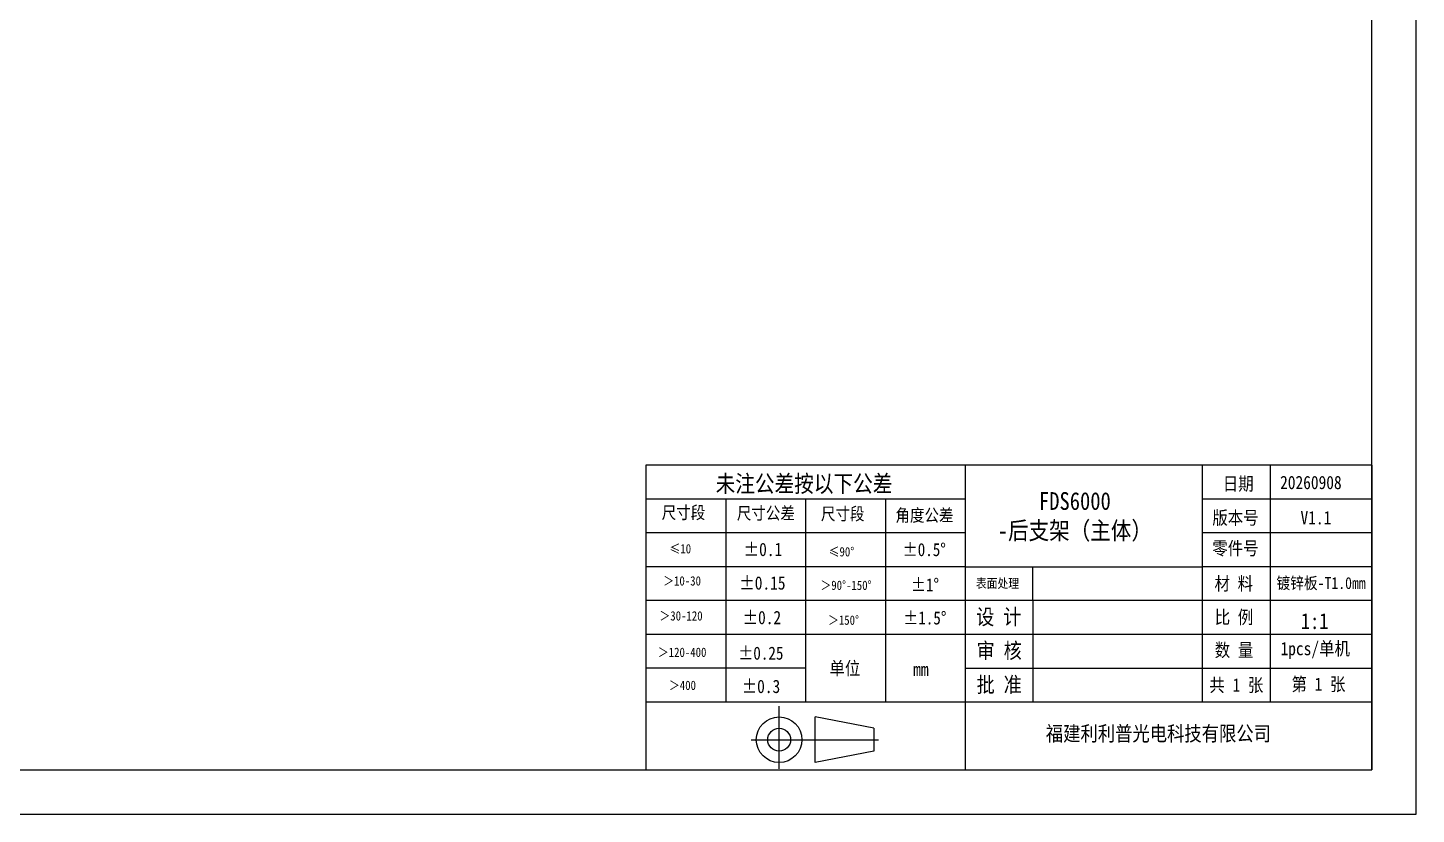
# Model space of a CAD drawing. Header units: millimetres. Extents: x 0 to 8948, y -1340 to 1100.
# Drawn here: x 6799 to 7582, y -1340 to -896 of the extents above; entities that cross this region are included whole.
import ezdxf

# ---------------------------------------------------------------- set-up
doc = ezdxf.new("R2010")
doc.units = ezdxf.units.MM
doc.header["$LTSCALE"] = 85.25
doc.layers.get('0').update_dxf_attribs({"linetype": 'CONTINUOUS'})
doc.layers.add('01___PRT_ALL_DTM_PLN', color=7, linetype='CONTINUOUS')
doc.styles.get("Standard").update_dxf_attribs({"font": 'txt', "width": 0.85})

msp = doc.modelspace()

# ---------------------------------------------------------------- linework, layer by layer
at = {"color": 7, "linetype": 'Continuous'}
for p, q in [((7581.815, -1339.944), (7581.815, -239.944)), ((6031.815, -1339.944), (7581.815, -1339.944))]:
    msp.add_line(p, q, dxfattribs=at)
for p, q in [((7556.815, -1143.143), (7147.62, -1143.143)), ((7147.62, -1143.143), (7147.62, -1314.944)), ((7327.62, -1143.143), (7327.62, -1314.944)), ((7461.179, -1143.143), (7461.179, -1276.766)), ((7499.548, -1143.143), (7499.548, -1276.13)), ((7556.815, -1143.143), (7556.815, -1314.944)), ((7327.62, -1162.232), (7147.62, -1162.232)), ((7192.62, -1162.232), (7192.62, -1276.739)), ((7237.62, -1162.232), (7237.62, -1276.739)), ((7282.62, -1162.232), (7282.62, -1276.739)), ((7556.815, -1162.232), (7461.179, -1162.232)), ((7327.62, -1181.321), (7147.62, -1181.321)), ((7556.815, -1181.321), (7461.179, -1181.321)), ((7327.62, -1200.41), (7147.62, -1200.41)), ((7327.62, -1200.41), (7461.179, -1200.41)), ((7365.798, -1219.499), (7365.798, -1200.41)), ((7556.815, -1200.41), (7461.179, -1200.41)), ((7327.62, -1219.499), (7147.62, -1219.499)), ((7556.815, -1219.499), (7327.62, -1219.499)), ((7365.798, -1219.499), (7365.798, -1276.766)), ((7556.815, -1238.588), (7147.62, -1238.588)), ((7237.62, -1257.65), (7147.62, -1257.65)), ((7556.815, -1257.677), (7327.62, -1257.677)), ((7327.62, -1276.739), (7147.62, -1276.739)), ((7556.815, -1276.766), (7327.62, -1276.766)), ((7276.053, -1291.497), (7242.977, -1285.061)), ((7276.053, -1291.497), (7276.053, -1304.368)), ((7276.053, -1304.368), (7242.977, -1310.803)), ((7147.62, -1314.944), (7556.815, -1314.944))]:
    msp.add_line(p, q)
at = {"lineweight": -3}
for p, q in [((7222.767, -1314.382), (7222.767, -1279.031)), ((7242.977, -1310.803), (7242.977, -1285.061)), ((7207.057, -1297.932), (7278.843, -1297.932))]:
    msp.add_line(p, q, dxfattribs=at)
at = {"color": 7, "linetype": 'Continuous'}
msp.add_lwpolyline([(6056.815, -1314.944), (7556.815, -1314.944), (7556.815, -264.944), (6056.815, -264.944)], close=True, dxfattribs=at)
at = {"lineweight": -3}
for radius in [12.871, 6.435]:
    msp.add_circle((7222.767, -1297.932), radius, dxfattribs=at)

# ---------------------------------------------------------------- texts
for s, insert, char_height, width, attachment_point in [('{\\f宋体|b0|i0|c134|p54;未注公差按以下公差}', (7236.776, -1154.087), 9.5445, 169.57989, 5), ('{\\fSimSun|b0|i0|c134|p54;日期}', (7481.491, -1154.015), 7.5, 56.7, 5), ('{\\fSimSun|b0|i0|c0|p54;202\\fSimSun|b0|i0|c134|p54;60908}', (7505.1, -1149.133), 7.5, 47.64523, 1), ('{\\fSimSun|b0|i0|c134|p54;FDS6000\\P-后支架（主体）}', (7389.436, -1172.324), 10, 104.15153, 5), ('{\\fSimSun|b0|i0|c134|p54;版本号}', (7479.942, -1173.211), 7.5, 56.7, 5), ('{\\fSimSun|b0|i0|c0|p54;V\\fSimSun|b0|i0|c134|p54;1.1}', (7516.598, -1169.008), 7.5, 47.64523, 1), ('{\\fSimSun|b0|i0|c134|p54;零件号}', (7479.94, -1190.434), 7.5, 57.267, 5), ('{\\fSimSun|b0|i0|c134|p54;材 料}', (7478.992, -1210.271), 7.5, 57.267, 5), ('{\\fSimSun|b0|i0|c134|p54;表面处理}', (7345.795, -1210.024), 5.25, 37.6936, 5), ('{\\fSimSun|b0|i0|c134|p54;设 计}', (7346.514, -1229.125), 8.78094, 37.6936, 5), ('{\\fSimSun|b0|i0|c134|p54;比 例}', (7479.123, -1229.231), 7.5, 57.267, 5), ('{\\f宋体|b0|i0|c134|p54;审 核}', (7346.786, -1248.175), 8.78094, 38.178, 5), ('{\\fSimSun|b0|i0|c134|p54;数 量}', (7479.116, -1247.818), 7.5, 81, 5), ('{\\fSimSun|b0|i0|c134|p54;1pcs/单机}', (7524.885, -1247.592), 7.5, 57.267, 5), ('{\\fSimSun|b0|i0|c134|p54;单位}', (7259.806, -1258.102), 7.5, 37.6936, 5), ('{\\fSimSun|b0|i0|c134|p54;mm}', (7302.65, -1258.185), 7.5, 37.6936, 5), ('{\\f宋体|b0|i0|c134|p54;批 准}', (7346.786, -1267.345), 8.78094, 38.178, 5), ('{\\fSimSun|b0|i0|c134|p54;\\H0.85412x;共 1 张\\H1.17079x; }', (7480.435, -1267.543), 8.78094, 38.69293, 5), ('{\\fSimSun|b0|i0|c134|p54;\\H0.85412x;第 1 张\\H1.17079x; }', (7526.716, -1267.026), 8.78094, 41.14746, 5), ('{\\fSimSun|b1|i0|c134|p54;   福建利利普光电科技有限公司}', (7429.2, -1294.892), 8.41825, 188.78327, 5)]:
    msp.add_mtext(s, dxfattribs=dict(insert=insert, char_height=char_height, width=width, attachment_point=attachment_point))
at = {"lineweight": -3, "attachment_point": 5}
for s, insert, char_height, width in [('{\\fSimSun|b0|i0|c134|p54;尺寸段}', (7168.842, -1170.249), 7.05878, 63.16955), ('{\\fSimSun|b0|i0|c134|p54;尺寸公差}', (7215.256, -1170.593), 7.05878, 63.16955), ('{\\fSimSun|b0|i0|c134|p54;尺寸段}', (7258.576, -1170.937), 7.05878, 63.16955), ('{\\fSimSun|b0|i0|c134|p54;角度公差}', (7304.647, -1171.796), 7.05878, 63.16955), ('{\\fSimSun|b0|i0|c134|p54;≤10}', (7167.071, -1190.32), 5.25, 20.4485), ('{\\fSimSun|b0|i0|c0|p54;%%P\\fSimSun|b0|i0|c134|p54;0.1}', (7213.637, -1190.683), 7.5, 40.66211), ('{\\fSimSun|b0|i0|c134|p54;≤90°}', (7257.902, -1192.015), 5.25, 61.41484), ('{\\fSimSun|b0|i0|c0|p54;%%P\\fSimSun|b0|i0|c134|p54;0.5\\fSimSun|b0|i0|c0|p54;%%D}', (7304.538, -1190.787), 7.35, 40.66211), ('{\\fSimSun|b0|i0|c0|p54;%%P\\fSimSun|b0|i0|c134|p54;0.15}', (7213.348, -1209.598), 7.5, 40.66211), ('{\\fSimSun|b0|i0|c134|p54;＞10-30}', (7168.071, -1208.408), 5.25, 32.56221), ('{\\fSimSun|b0|i0|c134|p54;＞90°-150°}', (7260.45, -1210.886), 5.25, 42.83625), ('{\\fSimSun|b0|i0|c0|p54;%%P\\fSimSun|b0|i0|c134|p54;1\\fSimSun|b0|i0|c0|p54;%%D}', (7304.91, -1210.563), 7.35, 40.66211), ('{\\fSimSun|b0|i0|c134|p54;＞30-120}', (7167.469, -1228.128), 5.25, 38.82128), ('{\\fSimSun|b0|i0|c0|p54;%%P\\fSimSun|b0|i0|c134|p54;0.2}', (7213.041, -1229.091), 7.5, 40.66211), ('{\\fSimSun|b0|i0|c134|p54;＞150°}', (7259.045, -1230.538), 5.25, 61.41484), ('{\\fSimSun|b0|i0|c0|p54;%%P\\fSimSun|b0|i0|c134|p54;1.5\\fSimSun|b0|i0|c0|p54;%%D}', (7304.843, -1229.31), 7.35, 40.66211), ('{\\fSimSun|b0|i0|c134|p54;＞120-400}', (7168.105, -1248.658), 5.25, 38.60023), ('{\\fSimSun|b0|i0|c0|p54;%%P\\fSimSun|b0|i0|c134|p54;0.25}', (7212.437, -1249.173), 7.35, 40.66211), ('{\\fSimSun|b0|i0|c134|p54;＞400}', (7168.287, -1267.294), 5.25, 61.41484), ('{\\fSimSun|b0|i0|c0|p54;%%P\\fSimSun|b0|i0|c134|p54;0.3}', (7212.521, -1267.917), 7.5, 40.66211)]:
    msp.add_mtext(s, dxfattribs=dict(at, insert=insert, char_height=char_height, width=width))
at = {"linetype": 'Continuous', "insert": (7532.364, -1226.534), "char_height": 9, "width": 13.6115, "attachment_point": 3, "line_spacing_factor": 0.9}
msp.add_mtext('{\\fSimSun|b0|i0|c134|p2;1:1}', dxfattribs=at)
at = {"layer": '01___PRT_ALL_DTM_PLN', "color": 7, "insert": (7528.183, -1209.96), "char_height": 6.6813, "width": 57.267, "attachment_point": 5}
msp.add_mtext('{\\fSimSun|b0|i0|c134|p54;镀锌板-T1.0mm}', dxfattribs=at)

doc.saveas('drawing.dxf')
